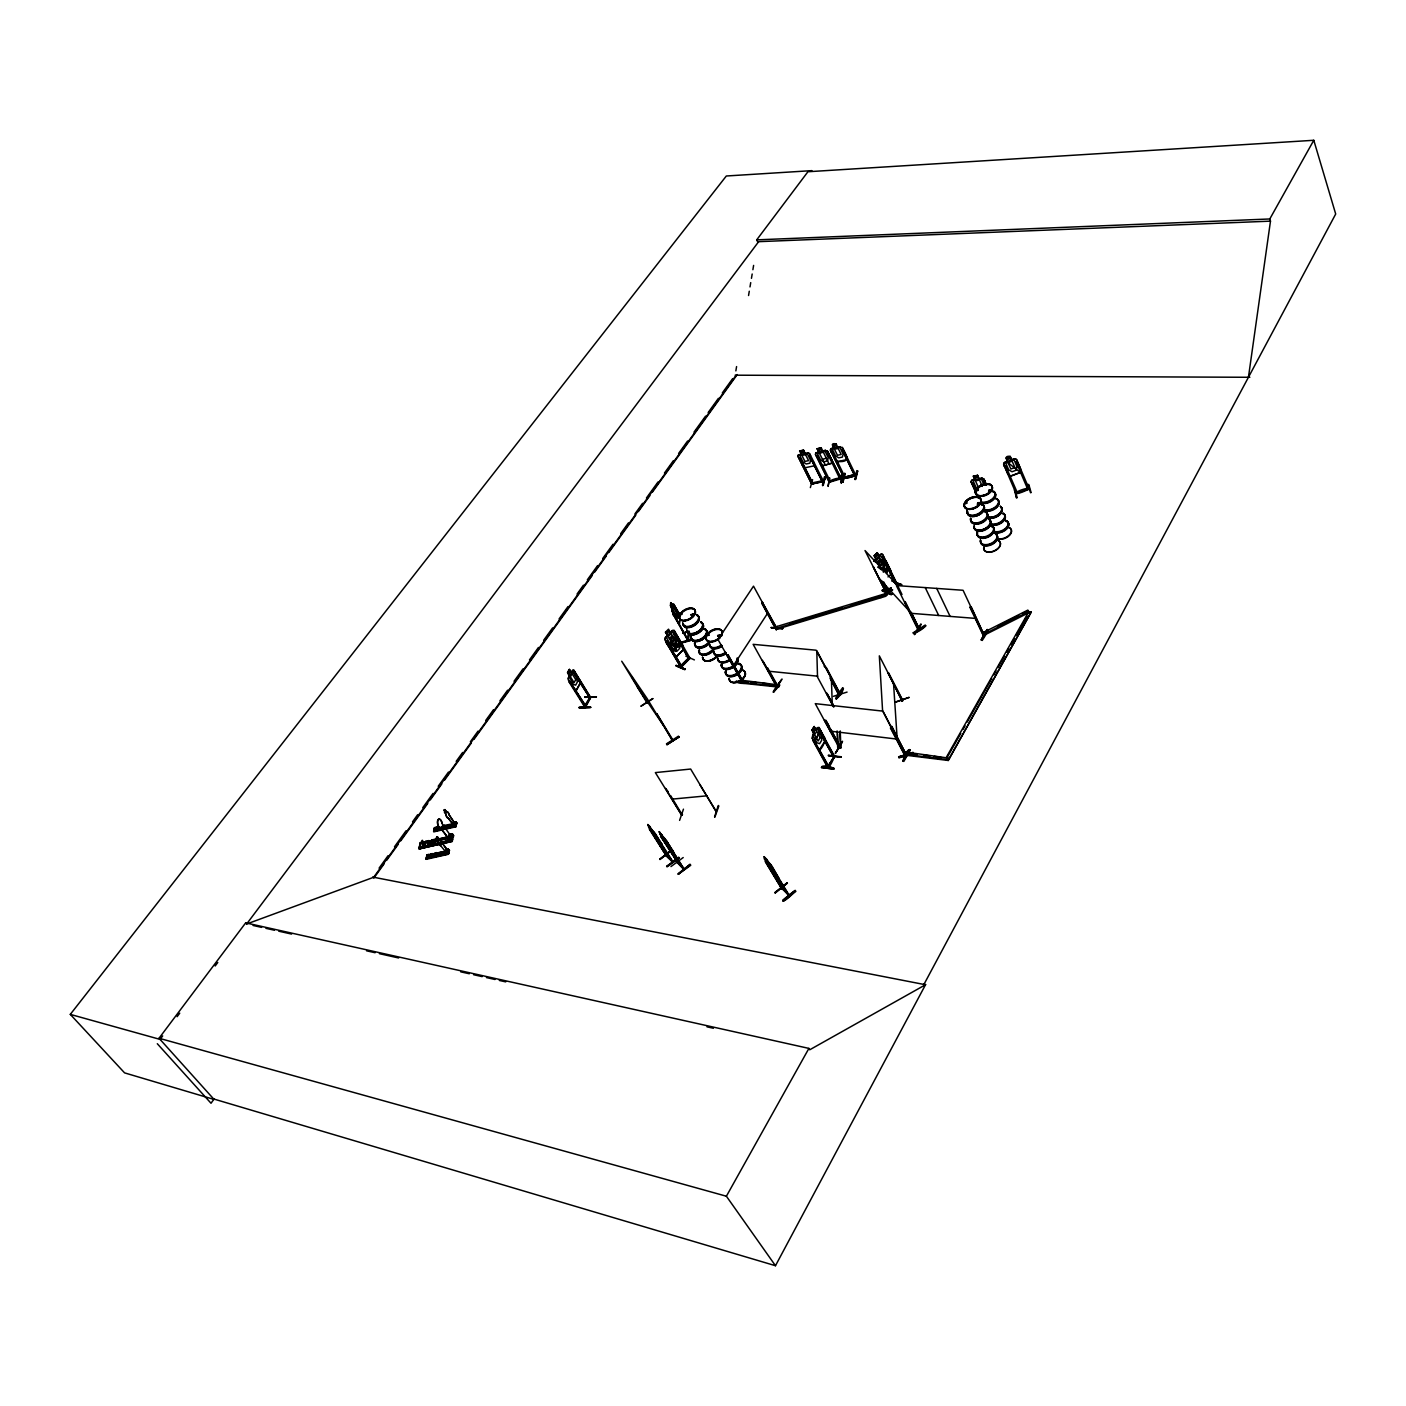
<?xml version="1.0" encoding="UTF-8"?>
<svg xmlns="http://www.w3.org/2000/svg" width="1406" height="1406" viewBox="0 0 1406 1406"><rect width="100%" height="100%" fill="white"/><g stroke="black" fill="none" stroke-linecap="round" stroke-linejoin="round"><path stroke-width="1.5" d="M429.041 854.567C425.508 864.145 432.749 851.561 426.791 855.076L426.282 858.644M426.826 856.131L449.375 850.718L426.844 856.5M427.002 855.446L449.463 850.349M427.178 855.323L426.106 859.33L448.479 854.25C448.936 851.825 443.611 852.229 446.054 854.321M428.865 856.043L449.199 851.403L448.479 849.206L446.282 850.296M437.161 836.992L438.971 839.452A3.181 1.494 78.1 0 1 441.431 842.194L447.741 850.173L446.88 850.771M446.37 852.932L447.284 849.54L448.286 852.423L447.618 850.05M448.953 834.584L452.345 833.811L453.154 835.498L452.011 839.927L451.098 838.644L447.688 839.417L448.725 841.421C447.372 835.463 450.482 835.357 451.361 835.515M447.688 839.417L448.602 840.7L449.164 835.428L449.305 836.465M450.904 836.025L450.676 835.146M419.076 848.89L452.363 841.315L451.098 838.644M419.252 848.222L419.164 847.15L452.785 839.558L419.339 847.906L452.275 840.876L419.006 848.398C426.37 824.9 420.043 862.212 423.434 841.86M420.113 844.198L420.271 842.95L453.593 835.656M444.05 810.243L446.106 814.32A3.146 1.459 77.8 0 0 448.286 818.028L453.997 825.427L454.929 822.088L456.194 823.863M456.722 823.512L434.507 829.118L456.792 823.318L455.913 821.825L453.663 822.334L455.737 824.971L453.663 823.354L455.122 822.686L453.98 823.512M1007.575 473.435L1010.387 476.335L1020.475 472.469L1020.51 468.532L1016.45 459.534L1014.482 458.831M1020.51 472.557L1006.731 461.695M812.598 479.604L810.348 487.601M777.571 685.917C777.659 685.003 775.233 688.096 778.309 686.901L767.535 667.727M828.609 765.866L827.29 766.516L828.257 767.799L812.299 738.361C812.123 734.459 815.427 727.816 819.048 727.447L823.916 736.603M777.149 628.183L777.184 626.426L885.569 593.596L886.044 596.179L777.588 629.009L777.149 628.183L885.622 595.353L885.569 593.596M777.588 629.009L777.184 626.426M829.54 477.97L828.081 486.388L829.681 478.022M842.37 482.24L844.725 473.154L842.387 482.188M842.897 482.065L844.795 473.664M681.576 815.093L682.437 814.513L681.295 813.564M828.503 765.655L828.978 766.815L813.512 739.486L812.896 740.505L827.818 767.746C831.737 765.76 835.972 751.507 833.723 757.588M454.788 823.318L453.699 822.914M443.927 809.961L444.946 809.575L446.546 812.053A3.146 1.459 77.8 0 1 449.129 814.777L454.7 823.231L453.822 823.441M449.92 836.219L450.57 834.303L452.363 838.503L449.938 836.043L451.431 835.603L450.465 835.111M451.308 836.025L450.711 835.603M887.133 572.875L887.362 568.727L884.304 562.505L882.212 562.875M775.919 628.658C777.061 625.09 774.46 631.716 777.096 628.57M988.84 490.237L988.576 491.239M990.369 490.466L988.752 490.395L990.685 490.202M978.348 489.798L977.592 490.659L978.418 489.78M977.961 489.675L978.277 490.044M977.961 504.121L977.592 503.172L978.348 504.139M978.172 503.858L978.857 502.663L979.789 503.366M979.666 503.049L977.645 504.279M1014.394 489.991L1016.573 498.023L1014.851 489.183L1017.136 497.654M977.17 489.727L977.961 489.886M966.889 502.522L966.256 503.559M671.435 738.835L672.015 738.835M647.129 701.963L647.305 703.334L621.716 661.224L647.111 698.554L672.56 740.575L671.998 739.767M905.271 753.106L905.236 754.231L905.851 753.141M906.448 754.126L906.448 755.057L906.29 754.055M819.68 462.908L822.492 465.843L831.877 463.207L822.492 465.755L819.803 462.855M841.491 482.733L841.596 474.244L841.561 482.768M901.545 700.118L902.195 699.204M901.914 700.434L902.09 699.151M902.67 700.979L888.012 672.806L902.142 701.295L902.529 700.03M822.826 450.922L827.378 451.045L841.333 479.007L840.015 479.411L839.54 478.145L840.893 477.776M827.273 453.031L828.38 452.714L827.273 453.031L840.103 479.341L841.35 478.725M840.103 479.341C839.962 474.841 817.044 486.722 840.77 477.812M840.911 482.961L842.458 474.613M827.378 451.045L841.192 479.042M816.183 452.96L825.41 450.201M821.209 447.776L817.202 448.795L821.209 447.776L829.101 464.033M829.505 481.819L830.085 480.641L828.767 481.344M829.206 482.258L830.419 481.625M434.454 854.813L435.983 855.2L435.333 853.899M841.192 478.743L829.241 482.276L815.392 454.279L816.078 452.785L818.995 452.099L817.396 448.866M816.078 452.873L815.533 454.384M687.446 638.992L688.36 640.679L671.892 610.854L677.358 621.47M688.307 633.842L688.096 639.009M689.116 634.387L688.378 640.591L673.21 614.229L687.921 640.802L687.973 639.519M687.903 640.697L688.729 633.719M816.429 455.966L817.536 455.667L816.429 455.966L829.399 481.889M689.221 631.663L683.07 632.876M679.291 623.702L679.889 618.394L679.432 623.649L677.358 621.347M674.142 607.005L674.669 606.074L676.251 610.679M673.65 614.106L673.105 615.037M676.954 611.557L677.868 618.341L672.789 611.346L670.451 605.582L670.697 602.664L679.836 616.039M671.119 603.859L671.506 606.707L671.734 604.932M671.963 610.907L672.789 603.947M669.291 643.878L671.4 641.751L670.434 644.3L673.896 650.222L676.884 651.242L679.678 648.394L679.696 644.335L676.233 638.394L674.124 638.851L677.903 636.76L676.093 636.672L669.098 643.79L668.799 645.899M1248.44 377.283L1270.479 221.146L1269.794 218.967L1313.784 140.284L807.923 171.743L756.709 239.864L757.606 241.709L1270.479 221.146M665.477 632.208L667.622 635.459L666.708 638.043L670.205 644.018L673.21 645.038L676.04 642.19L676.075 638.131L672.595 632.173L670.451 632.612L668.535 629.167L665.477 632.208L667.446 635.459L665.266 637.498C664.335 642.472 669.256 647.358 672.859 650.416L679.977 643.28L679.186 639.08L679.854 643.245L672.859 650.416M665.196 639.589L665.477 637.586L672.49 630.591L674.195 630.503L690.1 658.412L689.256 659.186L682.56 647.938M453.663 822.334L453.927 823.002M436.475 837.326C436.633 843.319 435.807 831.913 439.147 839.417A3.181 1.494 78.1 0 1 441.589 842.159L447.512 850.612M983.62 481.028L984.815 480.782L983.62 481.028L985.307 485.246M981.898 478.181L983.989 478.989L986.502 485.017M977.574 475.351L973.251 476.124L974.762 479.534M979.086 478.761L977.574 475.246M735.865 370.885L736.586 366.579M748.554 295.524L749.275 291.235M749.996 286.929L750.716 282.624M751.454 278.318L752.175 274.012M752.895 269.706L753.616 265.4M973.075 483.154L971.827 483.699L973.075 483.154L976.537 491.274M812.176 730.171L814.056 733.563L813.547 736.516L817.009 742.807L819.61 743.669L821.702 740.259L821.332 735.742L817.888 729.45L816.148 730.136L814.162 726.498L811.912 730.171L813.916 733.563L812.193 738.431M666.216 855.34L648.465 826.816M666.567 855.955L648.658 826.394M906.431 754.881L891.404 726.55L891.966 727.341M718.694 635.846L720.399 635.811L719.011 636.795M719.925 636.092L718.958 635.617M720.276 635.582L719.96 636.567M720.364 635.231L720.452 636.549M902.037 701.26L902.177 700.1M720.329 636.426L718.923 637.182L718.378 636.233M719.942 636.496L718.536 635.987M708.044 634.721L709.186 635.108L707.816 635.284M708.642 634.563L708.589 635.477M579.307 708.044C613.824 706.515 555.458 708.466 590.467 706.831M692.262 614.387C695.9 614.299 689.098 615.248 692.631 616.109M681.295 614.264L682.068 613.824L681.646 614.686M677.13 862.493L678.325 862.968L659.713 833.512L677.551 862.159M842.053 449.674L843.231 449.147L842.053 449.674L854.69 475.826L855.955 475.615L842.317 447.424L837.783 447.126L840.19 448.004L843.143 454.068L842.422 457.073L838.714 457.846L835.463 455.685L832.493 449.656L833.951 448.145L832.387 444.806M855.446 474.63C858.486 475.035 844.11 480.096 843.635 476.757M855.639 474.297L844.988 477.091L855.516 474.332M854.953 479.112L856.834 470.641L857.695 471.045L855.112 479.622M855.744 479.428L857.642 470.992M843.038 482.117L844.988 473.699M855.903 475.562C837.712 481.362 845.744 474.929 845.322 477.776L832.44 451.449L831.28 451.959L832.44 451.449M844.936 476.529L843.758 477.091M840.331 446.669L831.051 448.655L830.366 450.078L844.233 478.04L830.366 450.078L831.192 448.655M837.431 461.678L834.654 458.637L837.431 461.678L846.764 459.621L846.43 456.124M842.299 447.512C846.096 455.017 851.966 462.732 837.501 461.467M823.248 485.439L825.234 477.003L822.721 485.492M836.166 443.962C827.712 442.134 837.625 449.375 831.087 448.567M821.912 481.133L823.072 480.254L823.652 481.239L811.789 484.051L797.852 456.194L798.52 454.771L797.993 456.3L811.701 484.051L823.582 481.537L809.645 453.646L807.677 452.802L798.503 454.859M822.405 481.801L809.417 455.878L810.559 455.351L809.487 455.579L822.475 481.836L821.86 480.571M822.44 485.088L824.461 476.687M822.598 485.597L825.287 477.056M811.438 483.066L812.264 482.891C813.406 485.58 813.002 480.993 811.28 482.785M813.933 462.363L814.179 465.825L804.97 467.776L802.193 464.771M809.628 453.734L807.677 452.802M803.511 450.131L805.04 453.576L807.536 454.243L810.541 460.237L809.856 463.207L806.2 463.98L802.949 461.853L799.944 455.86L801.367 454.366L799.592 450.975L803.511 450.131L805.128 453.365M799.856 457.917L798.766 458.145L799.856 457.917L812.826 483.805M452.837 825.515L455.017 825.269L452.837 825.515L453.523 826.851L454.736 822.123L455.737 824.971M449.393 839.54L440.711 828.433A4.745 2.232 77.9 0 1 437.582 824.057A4.745 2.232 77.9 0 1 438.883 819.118A4.745 2.232 77.9 0 1 442.011 823.494L442.275 823.424A4.745 2.232 77.9 0 0 439.147 819.065A4.745 2.232 77.9 0 0 437.828 824.004A4.745 2.232 77.9 0 0 440.974 828.362L449.393 839.54L450.869 834.233L452.785 836.904M447.618 852.475L448.233 853.319L448.479 849.206M455.087 825.006L455.685 825.849L455.913 821.825M452.345 833.811L453.488 835.41L452.134 840.647L452.416 839.628M456.739 823.037L455.895 826.833L455.017 825.269M443.734 828.837L444.63 825.392L442.398 825.902L456.897 822.879M443.874 829.048L444.63 825.392M437.09 852.757C433.575 862.353 440.781 849.751 434.823 853.266L433.892 856.799M436.686 827.203C433.47 835.814 439.797 824.76 434.454 827.712L433.786 831.877L441.853 829.979M432.82 853.723C429.287 863.302 436.528 850.718 430.552 854.233L429.621 857.748M435.385 839.154L434.208 844.707L435.385 839.154L432.011 839.909L430.851 845.463L432.011 839.909M429.023 840.595L427.846 846.131L429.023 840.595L425.666 841.35L424.489 846.904L425.666 841.35M456.212 825.656L433.681 831.368L434.454 827.712M419.252 848.099L420.078 842.616M821.473 767.553C820.928 764.003 835.322 767.395 833.863 769.17L821.491 767.5L833.846 769.047M833.899 768.115L821.754 767.026M840.103 693.738L840.577 694.74M840.7 694.705L826.166 667.305M736.445 681.629L747.5 682.244L738.132 681.225M585.617 707.218L585.599 706.322M585.476 705.461C577.989 716.673 598.534 682.508 585.581 705.654M586.038 706.374L584.914 705.548M590.151 696.726L589.782 698.536L589.817 696.532M590.204 696.726L589.606 697.622M714.582 816.816L718.29 805.462M714.846 817.22L718.87 805.902M682.402 814.478L681.682 815.076L655.354 772.597L690.662 769.047L716.041 811.526M679.59 820.383L683.457 809.153M668.36 791.947L665.53 788.415L681.646 815.058L682.349 814.531M833.723 757.834L833.846 755.743M834.303 755.83L833.881 756.692M828.925 766.797L827.958 765.637M788.942 894.62L781.49 888.205M770.558 864.303L764.407 858.539L781.718 888.082L789.522 895.587L788.854 894.427M574.07 673.263L574.949 672.349L590.309 697.464L585.001 707.218M875.007 561.732L876.026 559.131L874.251 555.721L877.291 552.98M775.971 629.607L777.096 628.658L762.333 602.348L761.753 603.227L776.042 629.501M776.991 628.746L776.446 629.607L776.094 627.674M659.713 833.512L665.214 838.96L684.142 869.734L664.3 838.398M741.419 681.066L742.579 680.047L742.104 680.979M742.016 681.857L718.009 639.572L753.511 586.144L776.604 628.535M742.491 680.258L742.72 680.961M743.071 681.137L727.798 654.827L727.201 655.758L742.632 681.928L741.524 680.258L740.698 683.052L778.537 687.077L779.82 685.074L741.524 680.258M684.001 868.381L684.037 868.644M677.165 862.282L677.217 861.263M431.572 841.895L432.046 843.319M649.906 829.733L649.713 828.767L666.637 856.026C663.193 853.618 676.11 865.094 671.576 860.911M990.562 490.659L990.07 489.604M827.783 767.623L834.391 756.727L820.506 731.384M688.852 659.027L674.001 633.227L675.144 632.524L674.3 633.35M891.123 588.429L887.116 592.207L887.713 590.274L888.522 591.381L887.467 592.383L881.509 580.608M1028.805 487.724L1027.558 488.831M1004.534 462.556L1003.761 464.279L1007.715 473.365M918.136 627.972L919.26 628.271L918.1 628.078M918.663 629.027C916.782 627.252 919.788 630.187 918.311 629.378L904.902 602.102L919.383 629.888L918.03 629.835L896.378 585.564L963.075 590.274L984.253 635.407L971.353 607.111L969.999 607.392L983.163 635.354L984.235 635.319M684.863 668.746L684.704 669.695C657.832 657.323 703.527 676.866 676.058 665.987M886.835 593.824C885.552 591.873 889.172 595.002 886.659 594.088M691.805 614.897L691.471 615.389A8.84 5.167 -29.8 0 1 693.439 614.897L692.842 614.457M213.642 1098.965L775.479 1265.716L925.605 984.569L924.041 984.27M596.109 697.148L584.685 697.007L596.443 696.778M580.274 682.912L576.161 690.451L573.683 688.553M571.451 672.718L572.998 672.121L576.653 677.956L577.321 682.086L575.652 685.144L573.191 684.283L567.532 672.648L569.342 669.361L571.451 672.718L572.611 670.381L573.929 670.328L580.502 682.929L576.196 690.627L573.736 688.43M572.646 670.521L568.499 678.061L568.622 680.117L585.564 707.218M585.001 707.429L569.184 682.156L569.676 681.242L586.003 706.515L570.818 683.035M570.08 681.242L569.184 682.156M568.375 678.079L569.518 675.776M891.58 593.824L891.386 594.791C877.449 590.168 881.228 587.409 891.773 594.263M971.124 481.748L971.933 480.237L974.973 479.622M775.479 1265.716L726.392 1196.225L808.907 1048.401L245.681 922.863L159.036 1038.243L214.081 1099.457L124.572 1072.866L70.3 1014.376L726.322 175.996L811.93 170.636M1031.301 611.856L948.206 760.47L1031.301 611.856L1028.805 611.663L984.727 633.86L985.131 634.721L1029.192 612.524L1027.856 610.099L983.813 632.278L984.218 633.139M946.484 757.061L1028.805 611.663M946.923 757.922L960.808 733.387M962.952 729.609L965.078 725.83M967.223 722.051L991.792 678.623M993.937 674.845L996.081 671.066M998.207 667.288L1004.622 655.969M1006.766 652.191L1008.893 648.412M1011.037 644.633L1014.236 638.974M1016.38 635.196L1027.065 616.303M672.05 739.96L673.035 740.241L656.778 713.65L672.437 740.593M672.367 739.292L672.929 740.224L671.91 738.642M984.095 633.965C984.042 635.231 982.038 633.667 984.042 635.424M987.276 629.413L981.212 639.818L982.196 640.451C991.599 626.408 988.154 626.145 981.247 639.835M987.504 629.835L981.511 640.257M902.054 700.276L879.33 655.846L882.564 710.399L906.22 755.883L904.796 755.778L904.497 754.337L905.569 754.969M905.569 754.881L904.515 754.811M910.28 750.136C907.608 746.832 901.633 761.718 903.812 761.437L910.262 750.101M902.88 760.804L909.383 749.539M903.091 761.349L909.7 749.996M904.427 755.004L905.798 754.477M971.353 607.111L969.999 607.392M949.472 758.238L905.798 752.069L904.533 754.266L947.785 759.609M781.912 888.065L781.332 887.081M765.092 861.333L781.982 889.207L781.877 887.608M890.508 728.08L891.914 727.816L890.508 728.08L904.989 755.866M647.41 702.367L647.27 703.264L646.637 701.383M920.877 623.93L914.427 634.668L921.158 624.492M919.032 629.185L919.26 629.87M839.083 747.64L840.683 747.359L838.767 746.217M840.823 757.166L828.204 755.321L841.21 756.762M828.503 755.883L840.893 757.149M838.538 746.586C842.036 745.795 837.326 746.727 839.154 747.693L815.287 703.65L882.775 711.12L905.886 755.971L904.919 755.743M835.744 752.808L842.264 741.788M828.169 765.813L833.758 757.184L827.976 766.604M840.366 745.426C849.365 729.046 826.394 767.975 839.312 747.184M839.558 693.879L838.222 693.791L831.122 679.397M842.598 687.85C825.691 710.083 845.691 692.56 842.686 687.903M836.465 698.975L843.442 688.395M813.933 739.538L812.896 740.505M819.329 730.628L819.944 729.626L818.89 730.575L834.215 757.781M840.454 747.728L825.779 720.171M838.732 693.334C836.342 691.84 840.595 692.437 839.962 694.88M837.853 693.035L839.048 692.455M825.111 741.085C811.315 760.576 828.872 742.667 824.004 736.498M782.492 888.838L764.636 858.574M812.053 730.189L814.162 726.498M817.607 727.552L816.007 730.136L814.144 726.744M825.041 666.866L824.18 666.409M778.08 685.161C792.509 663.878 761.648 706.462 778.186 686.901M778.537 687.077L779.363 684.247M762.439 660.328L778.098 687.323L777.008 687.27M771.332 627.867L782.755 628.412M771.56 627.515L782.474 628.992M727.587 655.794L728.185 654.862L742.473 681.154M761.753 603.227L762.72 602.366M733.071 666.11L767.957 612.717M434.647 854.778L435.93 853.969M443.628 827.396L443.575 826.429M590.151 697.64L589.782 698.536M214.028 1099.07L211.023 1103.253L157.296 1043.709M1017.259 492.346L1016.257 493.875L1003.568 464.191L1004.411 462.469C1011.353 462.486 1001.283 455.614 1010.211 456.317L1011.722 459.832L1014.499 458.708L1016.573 459.428L1029.174 489.042C1009.613 498.532 1013.585 490.589 1028.893 488.005M379.075 868.152L388.074 855.692M394.488 846.781L406.07 830.77M412.485 821.877L417.635 814.759M422.784 807.642L433.066 793.406M438.197 786.288L448.479 772.052M456.194 761.367L462.627 752.474M470.342 741.788L478.058 731.12M485.755 720.434L493.471 709.749M499.903 700.856L507.619 690.188M514.051 681.277L523.05 668.834M529.464 659.924L538.463 647.463M543.612 640.345L552.611 627.902M559.043 618.991L568.042 606.531M577.04 594.088L583.455 585.177M587.321 579.852L597.603 565.599M602.735 558.481L613.034 544.245M620.731 533.577L628.447 522.891M634.879 513.998L642.595 503.313M646.444 497.988L658.026 481.959M664.44 473.066L673.439 460.606M678.588 453.488L687.587 441.027M694.002 432.134L705.584 416.123M708.149 412.556L718.431 398.32M722.297 392.977L732.579 378.741M736.182 375.191L373.715 877.256L246.63 924.023L245.681 922.863M373.785 878.17L384.066 863.934M386.632 860.367L398.197 844.356M400.763 840.806L427.74 803.424M430.306 799.873L441.853 783.863M444.419 780.295L471.397 742.93M473.963 739.363L592.119 575.652M594.685 572.101L606.25 556.091M608.816 552.523L635.793 515.158M638.359 511.591L649.906 495.58M652.472 492.03L737.236 374.576M1027.487 488.216L1028.138 489.481M680.293 666.268L681.523 665.548M682.068 666.479L681.102 667.411L665.759 641.47L666.585 640.644L681.471 666.426M162.692 1035.906L160.073 1039.403L70.3 1014.376M177.121 1016.679L179.74 1013.181M215.153 965.992L217.789 962.495M246.63 924.023L758.642 241.674M828.767 481.028L829.997 480.694M890.789 587.743L886.817 591.065M884.269 583.631C885.059 585.019 890.613 594.773 886.764 591.188M896.272 582.576L896.149 584.193L896.905 583.349M590.292 698.395L578.569 680.451M584.931 706.374L585.388 707.429L590.731 697.569L573.929 670.328M428.461 842.844L453.417 837.097L428.514 842.739M452.328 841.421L419.041 848.925L452.521 840.63M979.174 503.084L977.978 503.787M990.878 490.536L988.752 491.221M965.94 502.557L966.379 503.19M681.717 814.004L681.682 815.076M693.51 615.564L692.683 614.317M811.754 483.717L811.403 482.75M818.995 452.187L817.519 453.822L820.506 459.832L823.793 461.853L827.519 460.834L828.239 457.706L825.269 451.678L822.721 451.15M443.558 827.765L443.734 826.517M431.976 841.843L433.944 840.981M676.567 656.426L683.439 649.414L682.877 645.301L683.668 649.484L676.567 656.62L673.79 654.405L665.091 639.554M674.247 638.693L672.384 635.494L669.379 638.552M688.501 658.412L680.188 666.356L689.362 657.112M688.87 658.096C691.84 657.973 688.009 657.41 688.799 658.166M689.889 658.043L680.732 667.288L665.759 641.47M690.1 658.272L681.102 667.411L680.662 666.426M694.388 659.906L685.812 656.127M670.363 632.577L672.472 630.45L674.124 630.644M888.012 576.935L891 574.175L890.437 569.852L886.026 560.906L884.251 560.73L877.66 567.268M882.353 562.716C882.3 554.034 873.442 567.479 880.648 559.57M895.833 582.892L901.879 584.703L892.248 581.153M905.921 753.124L905.271 754.073M882.195 590.871L882.406 589.922M896.097 582.225L895.534 583.262M891.105 587.866L887.414 590.415M895.64 584.123L896.8 583.437L882.616 554.298L880.929 554.157L873.829 561.205M883.214 571.803L887.608 567.62L887.133 563.331L887.696 567.655L883.302 571.855M882.669 557.268L883.53 556.442L882.335 557.128L895.956 584.246M881 569.166L883.899 566.39L884.146 562.224L881.07 555.968L878.943 556.337L877.239 552.734L878.996 556.126M877.344 552.769L874.093 555.704L875.868 559.113L873.618 561.099M878.855 556.301L881.035 554.21L882.634 554.491M879.26 567.426L882.915 568.534L884.04 562.927L883.97 568.657C890.279 568.727 887.45 574.087 883.706 569.975M843.846 476.722L844.795 476.564M812.404 482.82L823.108 480.588M966.818 503.33L966.186 502.381M775.128 892.863L787.448 883.161M775.251 893.021L787.202 882.757L774.899 892.459M795.128 890.42C771.683 907.714 787.729 901.369 795.198 890.508L782.79 900.209M772.07 868.1L788.977 895.921L781.051 887.028M772.615 871.966L769.732 867.783L778.66 877.836L772.017 866.201L764.038 856.764L766.639 859.33M764.214 858.855L766.059 860.156M766.621 859.259L789.047 896.009L787.588 894.163M770.4 864.339L789.399 895.587M596.144 697.165L585.054 697.323M678.026 873.759L690.03 864.374L678.325 874.233L690.733 865.27L690.012 864.356M678.29 874.163L690.416 864.936M681.682 666.268L675.196 655.337M668.008 846.658L673.527 852.089L665.179 842.616M671.681 849.927L659.73 859.259L671.699 849.927M672.068 849.699L666.602 840.77M652.261 830.12L672.033 861.843M666.69 866.377L678.711 857.15M666.655 866.324L679.362 857.994M667.042 866.904L679.344 857.976M683.211 857.537L670.961 866.571M669.309 845.691L669.801 847.133L659.238 831.649L661.013 835.041M655.407 835.392L672.771 862.388L650.855 829.03L656.83 837.291M660.556 836.254L678.237 862.757M656.725 839.452L654.054 835.34L662.173 844.83L655.284 833.582L648.43 826.359M650.187 826.798L647.797 824.584L652.279 830.085M653.685 831.772L673.193 862.071L666.426 854.883M776.674 685.847L777.782 687.393M777.043 686.831L763.458 662.156M913.197 632.77L925.253 625.037C927.398 626.795 913.338 635.02 913.267 632.858M925.851 625.934L913.812 633.684M892.459 589.641L880.648 597.322M884.005 595.213L890.719 590.871M880.894 597.568L892.617 590.01M678.518 736.129L666.479 743.862L667.024 744.705L679.028 736.92L667.006 744.688M666.743 744.284L679.063 736.972M641.031 706.04L652.753 698.536M641.118 706.181L652.859 698.694M887.186 593.877L887.204 594.808L873.302 567.198L874.268 567.497M631.716 676.761L647.305 702.367M917.89 628.447L919.471 629.519M1313.784 140.284L1335.7 214.011L923.935 984.428L925.5 984.745L809.751 1049.772L808.907 1048.401M1029.245 489.077L1028.665 487.777M896.501 583.209L883.196 556.319M997.61 626.391L1018.665 615.793M1022.496 613.86L1028.243 610.977L1029.192 612.524M454.015 823.371L455.105 822.615M1016.415 493.418L1029.245 488.708M901.387 585.037L894.093 581.926M692.56 615.933L693.615 614.387M978.049 502.856L979.736 502.926M1005.518 465.614L1004.394 466.335L1005.518 465.614L1017.469 493.031M1016.028 461.643L1017.223 461.186L1016.116 461.924L1027.856 489.534M1030.545 492.733L1028.032 484.314M1004.446 462.574L1014.517 458.795M1010.404 476.072L1020.334 472.381M823.494 481.608L822.844 480.694M855.481 474.666L855.762 475.685M779.961 681.769L773.669 692.191M826.974 693.228L834.004 706.287M833.477 696.304L847.08 692.086M895.253 702.069L909.207 697.358L895.306 702.262M716.216 811.403L700.1 785.058M790.137 623.456L842.229 607.673M850.56 605.16L885.991 594.422M905.411 753.388L891.896 726.392M898.68 756.92L913.021 752.438L913.355 753.598L898.961 757.869L898.645 756.797L913.021 752.526M913.285 753.089L898.926 757.43L913.232 752.948M840.243 730.944L840.893 747.869L838.169 748.677L837.712 747.834L840.437 747.025L839.874 732.227M1017.013 492.1L1017.434 493.102M678.588 612.612L673.562 604.035L679.942 615.23M670.451 605.582L672.296 608.78M688.958 631.118L683.052 633.385M683.017 633.227L689.204 631.487M681.646 642.032L691.998 639.168M692.227 640.099L681.875 642.946L681.629 641.927M819.522 453.259L823.266 452.24M822.51 459.287L826.253 458.251M978.277 502.698L979.349 502.663M444.964 809.838L446.721 812.018A3.146 1.459 77.8 0 1 448.971 814.812L454.665 823.143M444.366 812.141L445.93 814.355A3.146 1.459 77.8 0 0 448.11 818.064L453.839 825.463M453.593 822.598L455.843 822.088M438.725 827.449L434.577 827.941L438.848 827.009M442.714 826.605L456.792 823.318M434.542 829.083L456.616 824.039M433.523 831.157L456.089 826.095M433.681 831.368L456.071 826.166M445.843 829.136L455.913 826.763M422.503 843.249L453.488 835.41M419.99 843.969L453.593 836.429L422.187 843.723M440.553 845.533L440.711 845.498A3.181 1.494 78.1 0 1 438.514 841.772L438.338 841.807A3.181 1.494 78.1 0 0 440.553 845.533L446.546 852.897L447.477 849.505L448.76 851.298M447.583 839.821L450.992 839.048M418.654 847.853L422.011 847.08M424.261 846.588L427.617 845.814M430.605 845.147L433.979 844.391M446.124 849.997L448.409 849.488M426.791 855.076L449.322 850.437M445.28 853.266L447.547 852.757M426.176 858.117L448.76 853.161M426.264 858.275L448.742 853.178M425.842 858.609L448.426 853.969M426 858.82L448.514 853.126M799.75 451.15L803.441 450.272M979.015 478.796L981.915 478.093M676.954 861.21L677.815 862.212M683.773 868.592L665.442 839.593L659.115 831.754M448.584 853.758L449.481 850.243M432.169 843.09C438.69 840.63 427.494 843.987 434.19 841.104M671.804 799.153L706.884 795.831M919.067 629.976L905.2 601.575M777.448 686.427L776.34 686.339L777.29 686.392M817.501 727.693L818.995 727.623M812.826 483.453L799.926 457.635M756.709 239.864L1269.794 218.967M1028.805 484.543L1031.108 492.575M572.611 670.381L573.894 670.486M571.311 672.507L569.465 669.361L567.532 672.648M568.288 678.008L568.411 680.188M579.061 678.711L580.502 682.929M579.5 707.446L590.784 707.341M735.145 375.191L1249.864 377.283M884.269 560.889L885.956 561.047M909.998 613.244L976.309 618.464M984.428 634.914L983.304 634.879L974.71 616.619M770.998 627.515L782.826 628.429M736.463 681.559C762.65 681.277 737.078 686.128 736.269 681.014M829.909 677.92L838.415 693.879L839.435 693.861M768.028 671.154L817.747 676.198M750.4 681.963L756.692 682.631M763.001 683.298L769.31 683.966M740.241 682.244L778.08 686.251M825.55 720.557L824.426 720.434L839.593 747.166M906.29 755.426L905.148 755.338L890.736 727.693M830.261 731.155L897.362 739.134M912.722 753.721L917.046 754.266M923.531 755.057L930.016 755.848M934.34 756.393L940.825 757.184M904.972 755.127L948.206 760.47M990.017 489.692L990.914 489.815M649.73 827.87L647.938 824.478L658.465 839.892L657.955 838.468M372.643 877.045L925.5 984.745M919.454 629.484L911.738 613.192M693.562 614.334L692.877 614.317A8.735 5.079 -29.8 0 0 690.891 614.65M692.262 615.846L691.576 615.846A8.735 5.097 -29.8 0 1 693.65 615.406M253.062 925.464L261.621 927.38M265.91 928.329L274.469 930.245M278.757 931.194L291.604 934.076M366.544 950.808L375.103 952.723M379.392 953.672L398.654 957.978M460.746 971.845L469.323 973.76M473.594 974.71L482.153 976.625M486.441 977.574L495 979.49M499.288 980.439L505.721 981.88M706.972 1026.819L713.404 1028.261M906.237 755.338L891.404 726.55M159.036 1038.243L726.392 1196.225M905.816 755.145L905.798 754.214M838.363 693.791L837.923 692.402M825.41 450.412L827.273 451.133L831.526 459.727M890.332 569.817L891 574.175M670.082 648.201L672.876 650.24M891.879 580.801L901.351 585.212M685.214 669.168L676.444 665.477L685.038 669.238M882.599 590.292L891.896 594.281M879.066 568.235L882.687 569.869M436.001 853.829L434.419 855.006M683.931 869.629L677.2 862.563M450.693 836.043L452.064 838.574M767.325 860.454L765.092 857.836M772.474 872.019L778.52 877.942M660.802 833.863L662.191 835.269M668.149 844.514L662.156 836.219M649.502 826.693L650.626 828.116M656.848 839.294L662.173 844.83L660.609 842.335M677.622 862.247L684.511 869.277M878.592 577.831L911.07 612.963M795.866 891.369L783.441 901.035M677.499 621.311L679.432 623.649M925.57 625.6L913.443 633.245M446.194 849.716L448.286 852.423M436.739 839.575L438.514 841.772M656.778 713.65L656.356 713.914M720.803 635.582L719.977 635.407A9.016 5.36 -29.6 0 0 717.833 635.828M693.404 614.861L693.14 614.422A8.858 5.167 -29.8 0 0 691.137 615.002M637.428 687.13L662.999 724.793M442.011 823.494L450.641 835.726M649.291 829.083L666.374 855.973M661.172 836.886L677.903 863.284M574.456 673.263L590.168 698.536M670.592 795.568L682.297 814.953M765.795 862.019L782.07 889.19M764.179 856.658L769.486 866.395L774.776 872.669L774.478 871.228M666.585 640.644L673.052 651.663M674.107 630.468L682.754 645.389M674.001 633.227L676.145 636.918M674.247 606.197L679.52 615.353M684.687 625.319L686.796 628.974M670.838 602.629L672.718 606.021M983.813 632.278L985.131 634.721M776.991 687.323L753.141 644.335L816.148 650.205L840.085 694.406L816.798 650.785L817.519 677.094L833.547 706.884M813.512 739.486L816.499 744.916M818.503 748.537L828.486 766.621M818.872 727.605L834.865 756.903M822.861 737.816L834.145 757.887M762.14 603.262L776.358 629.642M826.798 722.034L828.819 725.777M830.858 729.521L840.893 747.869M827.009 693.668L834.022 706.726M826.5 693.369L833.53 706.427M673.527 852.089L672.103 849.488L673.404 852.194M888.504 672.666L902.687 700.188M829.821 481.063L830.296 482.047M659.994 859.541L671.927 850.314M883.636 581.856L888.416 591.469M817.202 448.795L825.375 465.052M873.847 567.76L887.327 594.791L865.024 550.554L897.45 585.283L902.002 594.51M817.536 455.667L830.559 481.889M840.612 478.181L841.069 479.165M885.833 570.221L882.757 563.999L879.875 566.794L881.404 569.887M877.766 562.365L879.418 565.704M910.649 611.592L919.594 629.537M888.979 570.625L895.85 584.351M842.124 449.375L854.883 475.509M836.183 443.874L837.677 447.354M925.236 587.603L938.698 615.494M936.712 588.411L950.105 616.408M970.21 607.023L972.917 612.77M971.142 481.643L978.031 497.056M977.978 497.373L970.966 481.731L971.81 480.131L981.898 478.321L983.848 479.165L986.256 484.595M978.295 487.197L975.465 480.852L979.507 480.044L982.337 486.388M976.133 487.636L973.286 481.291L974.956 479.727L973.444 476.212L977.469 475.492L978.998 478.901L981.669 479.604L983.796 484.349M679.731 615.301L678.483 612.559L680.1 616.689M977.557 503.893L977.24 504.192M720.153 635.494L720.259 636.285A8.893 5.29 -29.6 0 0 718.29 636.707M893.548 683.65L897.151 738.414M831.667 459.621L831.877 463.295M837.625 733.879L838.169 748.677M837.097 730.927L837.712 747.834M831.368 678.114L832.282 704.511M726.287 653.562A8.875 5.29 -29.6 0 1 718.132 656.145A8.875 5.29 -29.6 0 1 714.178 652.384M726.094 653.192A8.998 5.378 -29.6 0 1 717.833 655.811A8.998 5.378 -29.6 0 1 713.826 651.997M729.749 659.678A8.858 5.325 -29.6 0 1 721.594 662.244A8.858 5.325 -29.6 0 1 717.64 658.465M729.609 659.414A8.858 5.325 -29.6 0 1 720.575 661.857A8.858 5.325 -29.6 0 1 717.798 656.62M719.995 637.972A8.893 5.255 -29.6 0 1 707.2 640.89A8.893 5.255 -29.6 0 1 712.332 630.837A8.893 5.255 -29.6 0 1 722.473 633.122M722.174 634.704A8.893 5.255 -29.6 0 1 721.331 636.356M721.946 645.864A9.016 5.36 -29.6 0 1 713.65 648.5A9.016 5.36 -29.6 0 1 709.643 644.686M718.044 636.197A9.016 5.36 -29.6 0 1 720.188 635.723M725.584 652.331A8.875 5.29 -29.6 0 1 717.429 654.915A8.875 5.29 -29.6 0 1 713.475 651.154M722.122 646.233A8.893 5.29 -29.6 0 1 713.967 648.834A8.893 5.29 -29.6 0 1 710.012 645.09M725.883 652.806A8.998 5.378 -29.6 0 1 717.622 655.424A8.998 5.378 -29.6 0 1 713.598 651.628M721.735 645.477A9.016 5.36 -29.6 0 1 713.44 648.113A9.016 5.36 -29.6 0 1 709.432 644.317M721.436 645.003A8.893 5.29 -29.6 0 1 709.538 645.266M717.605 635.477A8.893 5.29 -29.6 0 1 719.696 635.002M741.858 666.479A8.805 5.325 -29.6 0 1 733.932 676.286A8.805 5.325 -29.6 0 1 726.234 671.383M738.132 664.142A8.805 5.325 -29.6 0 1 741.067 665.319M739.626 664.036A8.928 5.413 -29.6 0 1 740.452 671.312A8.928 5.413 -29.6 0 1 730.224 676.479A8.928 5.413 -29.6 0 1 725.883 670.978M743.053 670.275A8.805 5.343 -29.6 0 1 740.312 680.645A8.805 5.343 -29.6 0 1 729.204 678.729M741.278 669.748A8.77 5.325 -29.6 0 1 744.758 675.671A8.77 5.325 -29.6 0 1 735.707 682.226A8.77 5.325 -29.6 0 1 729.134 678.553M730.118 660.328A8.823 5.29 -29.6 0 1 721.999 662.894A8.823 5.29 -29.6 0 1 718.044 659.133M743.194 670.557A8.787 5.343 -29.6 0 1 740.452 680.891A8.787 5.343 -29.6 0 1 729.363 678.993M729.907 659.959A8.858 5.325 -29.6 0 1 721.753 662.525A8.858 5.325 -29.6 0 1 717.798 658.746M737.658 658.781A8.946 5.396 -29.6 0 1 729.591 668.729A8.946 5.396 -29.6 0 1 721.788 663.79M739.117 663.316A8.805 5.325 -29.6 0 1 736.357 673.667A8.805 5.325 -29.6 0 1 725.25 671.769M737.781 659.256A8.823 5.325 -29.6 0 1 729.837 669.063A8.823 5.325 -29.6 0 1 722.139 664.194M739.433 663.667A8.928 5.413 -29.6 0 1 740.259 670.943A8.928 5.413 -29.6 0 1 730.013 676.11A8.928 5.413 -29.6 0 1 725.672 670.609M737.447 658.412A8.946 5.396 -29.6 0 1 730.452 667.973A8.946 5.396 -29.6 0 1 721.26 665.038M737.096 658.043A8.823 5.325 -29.6 0 1 730.206 667.481A8.823 5.325 -29.6 0 1 721.137 664.581M986.432 513.067A8.963 5.325 -24.2 0 1 982.267 522.698A8.963 5.325 -24.2 0 1 971.036 520.853M984.833 511.837A9.086 5.396 -24.2 0 1 986.643 518.603A9.086 5.396 -24.2 0 1 976.239 523.876A9.086 5.396 -24.2 0 1 970.843 518.919M989.332 519.482A8.946 5.343 -24.2 0 1 984.112 529.623A8.946 5.343 -24.2 0 1 974.059 525.756M989.103 519.06A8.928 5.325 -24.2 0 1 984.973 528.691A8.946 5.343 -24.2 0 1 973.813 527.022M973.778 526.828A8.928 5.325 -24.2 0 0 984.973 528.691A8.946 5.343 -24.2 0 0 989.209 519.218M981.37 504.139A9.104 5.378 -24.2 0 1 983.181 510.888A9.104 5.378 -24.2 0 1 972.741 516.16A9.104 5.378 -24.2 0 1 967.346 511.239M984.376 511.081A8.963 5.325 -24.2 0 1 986.168 517.742A8.963 5.325 -24.2 0 1 975.905 522.944A8.963 5.325 -24.2 0 1 970.579 518.076M984.639 511.45A9.086 5.396 -24.2 0 1 986.467 518.199A9.086 5.396 -24.2 0 1 976.063 523.471A9.086 5.396 -24.2 0 1 970.667 518.533M982.689 504.438A9.104 5.378 -24.2 0 1 977.363 514.701A9.104 5.378 -24.2 0 1 967.152 510.835M982.39 504.051A8.981 5.308 -24.2 0 1 977.135 514.174A8.981 5.308 -24.2 0 1 967.064 510.378M996.186 534.807A8.893 5.36 -24.1 0 1 992.109 544.456A8.893 5.36 -24.1 0 1 980.913 542.54M996.098 534.298A9.016 5.431 -24.1 0 1 990.878 544.579A9.016 5.431 -24.1 0 1 980.72 540.607M999.051 541.134A8.893 5.378 -24.1 0 1 993.919 551.275A8.893 5.378 -24.1 0 1 983.884 547.338M989.473 519.798A8.946 5.343 -24.2 0 1 984.27 529.957A8.946 5.343 -24.2 0 1 974.2 526.09M997.469 540.168A8.893 5.378 -24.1 0 1 999.297 546.899A8.893 5.378 -24.1 0 1 989.103 552.048A8.893 5.378 -24.1 0 1 983.778 547.092M989.613 520.202A8.911 5.325 -24.2 0 1 984.428 530.308A8.911 5.325 -24.2 0 1 974.411 526.459M991.195 526.002A9.034 5.413 -24.1 0 1 992.618 533.296A9.034 5.413 -24.1 0 1 981.318 537.953A9.034 5.413 -24.1 0 1 977.961 531.433M996.626 534.579A8.893 5.36 -24.1 0 1 989.385 544.069A8.893 5.36 -24.1 0 1 980.457 539.763M994.147 532.839A8.893 5.36 -24.1 0 1 995.624 533.542M991.318 526.512A8.911 5.343 -24.1 0 1 993.128 533.208A8.911 5.343 -24.1 0 1 982.899 538.375A8.911 5.343 -24.1 0 1 977.574 533.472M994.429 533.19A9.016 5.431 -24.1 0 1 996.274 539.992A9.016 5.431 -24.1 0 1 985.94 545.212A9.016 5.431 -24.1 0 1 980.544 540.22M992.513 526.319A9.034 5.413 -24.1 0 1 987.258 536.582A9.034 5.413 -24.1 0 1 977.082 532.646M992.214 525.932A8.911 5.343 -24.1 0 1 987.03 536.073A8.911 5.343 -24.1 0 1 976.994 532.189M997.645 500.185A8.928 5.272 -23.9 0 1 996.379 507.847A8.928 5.272 -23.9 0 1 985.219 510.976M996.046 498.972A9.051 5.343 -23.9 0 1 997.03 506.705A9.051 5.343 -23.9 0 1 984.956 510.606M1000.281 506.178A8.893 5.272 -23.9 0 1 999.033 513.84A8.893 5.272 -23.9 0 1 987.926 516.951M1000.404 506.353A8.928 5.29 -23.9 0 1 999.139 514.034A8.928 5.29 -23.9 0 1 987.996 517.144M992.618 491.256A9.086 5.343 -24 0 1 993.603 498.972A9.086 5.343 -24 0 1 981.493 502.891M995.589 498.216A8.928 5.272 -24 0 1 996.573 505.826A8.928 5.272 -24 0 1 984.657 509.675M995.237 493.488A8.963 5.272 -24 0 1 992.074 500.817A8.963 5.272 -24 0 1 981.775 503.26M992.741 491.784A8.963 5.272 -24 0 1 994.218 492.469M995.87 498.585A9.051 5.343 -23.9 0 1 996.854 506.301A9.051 5.343 -23.9 0 1 984.78 510.202M993.954 491.538A9.086 5.343 -24 0 1 992.636 499.323A9.086 5.343 -24 0 1 981.318 502.504M993.655 491.169A8.963 5.272 -24 0 1 992.355 498.831A8.963 5.272 -24 0 1 981.195 501.977M1005.817 521.257A8.858 5.308 -23.8 0 1 1006.837 528.92A8.858 5.308 -23.8 0 1 994.991 532.698M1005.694 520.73A8.998 5.378 -23.8 0 1 1006.714 528.498A8.998 5.378 -23.8 0 1 994.71 532.347M1008.629 527.584A8.858 5.325 -23.8 0 1 1009.666 535.264A8.858 5.325 -23.8 0 1 997.821 539.043M1008.418 527.18A8.823 5.308 -23.8 0 1 1009.438 534.825A8.823 5.308 -23.8 0 1 997.645 538.586M1000.791 507.32A8.893 5.272 -23.9 0 1 999.543 514.983A8.893 5.272 -23.9 0 1 988.436 518.076M1003.831 513.84A9.016 5.378 -23.9 0 1 1002.566 521.626A9.016 5.378 -23.9 0 1 991.3 524.754M1006.731 520.677A8.875 5.308 -23.8 0 1 1005.501 528.375A8.875 5.308 -23.8 0 1 994.411 531.433M1002.443 513.665A8.893 5.308 -23.9 0 1 1003.445 521.31A8.893 5.308 -23.9 0 1 991.582 525.106M1005.518 520.343A8.998 5.378 -23.8 0 1 1006.555 528.111A8.998 5.378 -23.8 0 1 994.534 531.943M1003.656 513.436A9.016 5.378 -23.9 0 1 1002.39 521.239A9.016 5.378 -23.9 0 1 991.125 524.368M1003.357 513.067A8.893 5.308 -23.9 0 1 1002.109 520.747A8.893 5.308 -23.9 0 1 991.002 523.84M701.119 622.436A8.823 5.167 -29.8 0 1 698.184 632.612A8.823 5.167 -29.8 0 1 687.218 630.89M703.105 628.587A8.7 5.114 -29.8 0 1 706.41 634.299A8.7 5.114 -29.8 0 1 697.394 640.785A8.7 5.114 -29.8 0 1 691.014 637.287M702.965 628.341A8.7 5.114 -29.8 0 1 705.97 634.598A8.7 5.114 -29.8 0 1 695.935 640.697A8.7 5.114 -29.8 0 1 691.207 635.494M704.459 628.57A8.647 5.097 -29.8 0 1 705.127 635.494A8.647 5.097 -29.8 0 1 695.214 640.503A8.647 5.097 -29.8 0 1 691.154 635.319M697.007 615.195A8.84 5.167 -29.8 0 1 694.037 625.371A8.84 5.167 -29.8 0 1 683.052 623.666M697.165 615.705A8.735 5.097 -29.8 0 1 694.248 625.723A8.735 5.097 -29.8 0 1 683.404 624.053M700.909 622.067A8.823 5.167 -29.8 0 1 697.974 632.243A8.823 5.167 -29.8 0 1 687.007 630.521M696.796 614.826A8.858 5.167 -29.8 0 1 693.826 624.985A8.858 5.167 -29.8 0 1 682.841 623.297M696.462 614.475A8.735 5.079 -29.8 0 1 693.545 624.51A8.735 5.079 -29.8 0 1 682.701 622.84M703.088 628.623A8.647 5.097 -29.8 0 1 706.357 634.299A8.647 5.097 -29.8 0 1 697.411 640.749A8.647 5.097 -29.8 0 1 691.067 637.287M714.002 649.783A8.647 5.132 -29.8 0 1 704.037 655.337A8.647 5.132 -29.8 0 1 699.626 650.099M713.861 649.379A8.752 5.202 -29.8 0 1 703.756 655.003A8.752 5.202 -29.8 0 1 699.274 649.695M717.412 655.741A8.629 5.149 -29.8 0 1 708.413 661.207A8.629 5.149 -29.8 0 1 702.701 657.569A8.594 5.132 -29.8 0 0 708.413 661.172A8.594 5.132 -29.8 0 0 717.376 655.723M717.148 655.337A8.612 5.132 -29.8 0 1 708.202 660.785A8.612 5.132 -29.8 0 1 702.508 657.164M717.271 655.495A8.629 5.149 -29.8 0 1 708.273 660.961A8.629 5.149 -29.8 0 1 702.561 657.323M703.264 628.869A8.7 5.114 -29.8 0 1 706.55 634.581A8.7 5.114 -29.8 0 1 697.569 641.048A8.7 5.114 -29.8 0 1 691.172 637.568M708.466 643.843A8.787 5.202 -29.8 0 1 698.712 647.85A8.787 5.202 -29.8 0 1 695.179 642.577M713.317 648.588A8.647 5.132 -29.8 0 1 704.318 654.071A8.647 5.132 -29.8 0 1 698.624 650.451M709.925 642.647A8.664 5.132 -29.8 0 1 700.909 648.131A8.664 5.132 -29.8 0 1 695.197 644.528M713.65 649.01A8.77 5.202 -29.8 0 1 704.529 654.563A8.77 5.202 -29.8 0 1 698.747 650.908M709.573 641.874A8.787 5.202 -29.8 0 1 699.432 647.516A8.787 5.202 -29.8 0 1 694.968 642.208M709.239 641.435A8.664 5.114 -29.8 0 1 699.239 647.006A8.664 5.114 -29.8 0 1 694.828 641.786M676.163 650.293L675.196 651.435L674.95 645.653C668.817 645.916 671.242 640.644 675.126 644.335L675.97 638.834L676.198 644.423C682.648 644.194 680.029 649.572 676.005 645.706L676.163 650.293M676.761 613.034L676.409 615.793L672.982 609.853L673.333 607.093L676.761 613.034M438.18 826.869L437.407 830.524L438.18 826.869M1017.03 466.722L1016.063 470.254L1012.021 471.748L1008.682 469.832L1005.905 463.453L1007.575 461.502L1006.063 457.987L1010.141 456.563L1011.617 460.008L1014.288 460.342L1017.03 466.722M575.757 679.59L574.087 682.648L570.414 676.813L572.101 673.755L575.757 679.59M569.5 670.644L569.079 673.65L569.5 670.644M820.805 730.645L814.092 741.63L820.84 730.645M820.225 737.57L818.134 740.98L814.672 734.688L816.763 731.278L820.225 737.57M814.215 727.939L813.494 731.261L814.215 727.939M674.739 639.923L671.927 642.77L675.39 648.711L678.202 645.846L674.739 639.923M672.068 636.707L670.258 638.535L670.873 639.607L672.683 637.762L672.068 636.707M671.084 633.684L668.237 636.531L671.716 642.489L674.564 639.642L671.084 633.684M668.395 630.45L666.567 632.278L667.182 633.35L669.01 631.522L668.395 630.45M880.314 560.59L878.451 562.382L878.996 563.507L880.859 561.715L880.314 560.59M879.506 557.461L876.571 560.238L879.664 566.495L882.581 563.718L879.506 557.461M877.045 554.034L875.165 555.827L875.71 556.952L877.59 555.159L877.045 554.034M795.427 890.877L783.072 900.719L795.462 890.947M667.182 842.299L667.393 843.284L667.182 842.299M1009.666 457.407L1007.065 458.391L1007.557 459.534L1010.158 458.549L1009.666 457.407M1012.109 461.15L1008.067 462.644L1010.844 469.024L1014.868 467.53L1012.109 461.15M692.209 639.519L681.892 642.524L692.297 639.589M820.717 448.637L818.31 449.305L818.854 450.377L821.262 449.727L820.717 448.637M803.037 451.045L800.664 451.554L801.209 452.627L803.564 452.117L803.037 451.045M835.691 444.788L833.283 445.298L833.828 446.387L836.219 445.878L835.691 444.788M805.568 454.648L801.912 455.439L804.917 461.432L808.573 460.641L805.568 454.648M838.204 448.444L834.479 449.235L837.449 455.263L841.157 454.49L838.204 448.444M976.994 476.212L974.393 476.739L974.903 477.864L977.504 477.337L976.994 476.212M817.308 747.482L819.874 749.679L817.238 747.324M769.434 863.688L767.026 861.368L773.177 869.98L769.434 863.688M711.735 641.417A8.928 5.29 -29.6 0 0 721.928 631.083A8.928 5.29 -29.6 0 0 708.273 632.893A8.928 5.29 -29.6 0 0 711.735 641.417M711.858 641.628A8.928 5.29 -29.6 0 0 722.051 631.312A8.928 5.29 -29.6 0 0 708.396 633.104A8.928 5.29 -29.6 0 0 711.858 641.628M968.804 508.761A9.016 5.308 -24.3 0 0 980.949 499.903A9.016 5.308 -24.3 0 0 967.662 499.376A9.016 5.308 -24.3 0 0 968.804 508.761M969.103 509.376A8.981 5.29 -24.3 0 0 981.212 500.554A8.981 5.29 -24.3 0 0 967.961 500.026A8.981 5.29 -24.3 0 0 969.103 509.376A8.946 5.255 -24.3 0 0 981.177 500.571A8.946 5.255 -24.3 0 0 967.978 500.026A8.946 5.255 -24.3 0 0 969.121 509.359M968.91 509.025A9.016 5.308 -24.3 0 0 981.072 500.167A9.016 5.308 -24.3 0 0 967.767 499.622A9.016 5.308 -24.3 0 0 968.91 509.025M976.625 515.879A8.963 5.29 -24.2 0 0 983.954 506.388A8.981 5.308 -24.2 0 1 976.625 515.879A8.981 5.308 -24.2 0 1 967.662 511.679A8.963 5.29 -24.2 0 0 976.625 515.879M982.952 505.369A8.963 5.29 -24.2 0 0 981.476 504.684A8.981 5.308 -24.2 0 1 982.97 505.352M999.385 514.596A8.928 5.29 -23.9 0 0 1000.633 506.898A8.928 5.29 -23.9 0 1 999.385 514.614A8.928 5.29 -23.9 0 1 988.242 517.724A8.928 5.29 -23.9 0 0 999.385 514.596M980.175 495.738A8.963 5.237 -24 0 0 992.214 486.968A8.963 5.237 -24 0 0 978.98 486.476A8.998 5.255 -24 0 0 980.175 495.791A8.998 5.255 -24 0 0 992.267 486.986A8.998 5.255 -24 0 0 978.98 486.494A8.963 5.237 -24 0 0 980.175 495.738M980.474 496.406A8.963 5.237 -24 0 0 992.513 487.636A8.963 5.237 -24 0 0 979.279 487.144A8.963 5.237 -24 0 0 980.474 496.406M980.281 496.054A8.998 5.255 -24 0 0 992.39 487.232A8.998 5.255 -24 0 0 979.086 486.757A8.998 5.255 -24 0 0 980.281 496.054M698.378 632.964A8.682 5.097 -29.8 0 0 701.278 622.946A8.7 5.097 -29.8 0 1 698.395 632.964A8.7 5.097 -29.8 0 1 687.569 631.276A8.682 5.097 -29.8 0 0 698.378 632.964M684.933 620.327A8.77 5.079 -29.8 0 0 695.003 610.239A8.77 5.079 -29.8 0 0 681.682 612.067A8.77 5.079 -29.8 0 0 684.933 620.327M685.284 620.89A8.735 5.062 -29.8 0 0 695.302 610.854A8.735 5.062 -29.8 0 0 682.051 612.682A8.735 5.062 -29.8 0 0 685.284 620.89M685.056 620.538A8.77 5.079 -29.8 0 0 695.126 610.45A8.77 5.079 -29.8 0 0 681.805 612.278A8.77 5.079 -29.8 0 0 685.056 620.538M697.692 631.751A8.682 5.097 -29.8 0 0 700.575 621.733A8.7 5.097 -29.8 0 1 697.692 631.751A8.7 5.097 -29.8 0 1 686.866 630.064A8.682 5.097 -29.8 0 0 697.692 631.751M702.227 639.66A8.664 5.097 -29.8 0 0 705.091 629.642A8.647 5.097 -29.8 0 1 702.209 639.642A8.664 5.097 -29.8 0 1 691.418 637.937A8.647 5.097 -29.8 0 0 702.209 639.642"/></g></svg>
